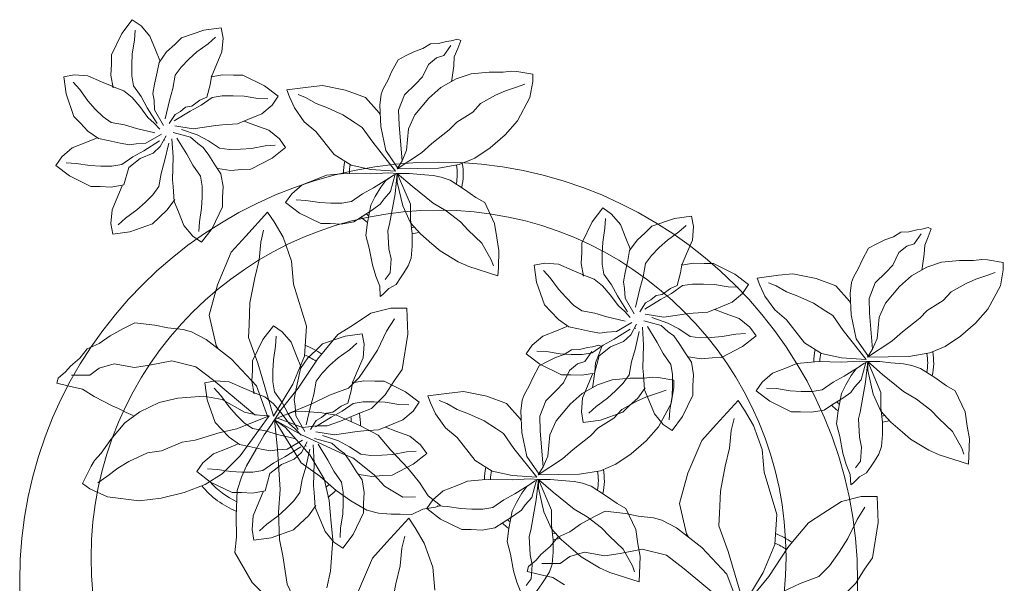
# Model space of a CAD drawing. Header units: millimetres. Extents: x 0 to 11.7, y 0 to 17.
# Drawn here: x 0.59 to 1.417, y 5.913 to 6.388 of the extents above; entities that cross this region are included whole.
import ezdxf

# ---------------------------------------------------------------- set-up
doc = ezdxf.new("R2010")
doc.units = ezdxf.units.MM
doc.layers.add('vegetacion', color=85, linetype='Continuous', lineweight=0)

msp = doc.modelspace()

# ---------------------------------------------------------------- linework, layer by layer
at = {"layer": 'vegetacion'}
for p, q in [((0.67587, 6.37597), (0.68467, 6.38754)), ((0.66707, 6.35796), (0.67587, 6.37597)), ((0.66796, 6.33145), (0.67756, 6.3277)), ((0.67756, 6.3277), (0.68455, 6.32222)), ((0.67806, 6.29908), (0.66699, 6.30103)), ((0.68821, 6.29613), (0.67806, 6.29908)), ((0.70354, 6.29254), (0.68821, 6.29613)), ((0.63417, 6.27981), (0.64575, 6.28444)), ((0.64575, 6.28444), (0.65454, 6.28809)), ((0.67446, 6.28369), (0.66433, 6.286)), ((0.68232, 6.28238), (0.67446, 6.28369)), ((0.68788, 6.28336), (0.68232, 6.28238)), ((0.70764, 6.28577), (0.69427, 6.27746)), ((0.71183, 6.2863), (0.71203, 6.28653)), ((0.62542, 6.27238), (0.63417, 6.27981)), ((0.69427, 6.27746), (0.68501, 6.27238)), ((0.62033, 6.26502), (0.62542, 6.27238)), ((0.63191, 6.25622), (0.62033, 6.26502)), ((0.63741, 6.26684), (0.62913, 6.2673)), ((0.64899, 6.26502), (0.63741, 6.26684)), ((0.6582, 6.26456), (0.64899, 6.26502)), ((0.67579, 6.26593), (0.66746, 6.26456)), ((0.68501, 6.27238), (0.67579, 6.26593)), ((0.68168, 6.26324), (0.69129, 6.27103)), ((0.66746, 6.26456), (0.6582, 6.26456)), ((0.67765, 6.24879), (0.68168, 6.26324)), ((0.90566, 6.25772), (0.90172, 6.24319)), ((0.90728, 6.25844), (0.90543, 6.2413)), ((0.90728, 6.25844), (0.91978, 6.24775)), ((0.90728, 6.25844), (0.91839, 6.2325)), ((0.64991, 6.24742), (0.63191, 6.25622)), ((0.67765, 6.24879), (0.667, 6.24696)), ((0.81857, 6.2413), (0.82732, 6.24873)), ((0.9008, 6.25469), (0.88742, 6.24638)), ((0.89343, 6.24684), (0.89755, 6.25238)), ((0.90728, 6.25101), (0.91191, 6.23113)), ((0.96366, 6.24501), (0.95163, 6.25283)), ((0.65774, 6.24742), (0.64991, 6.24742)), ((0.667, 6.24696), (0.65774, 6.24742)), ((0.67251, 6.23918), (0.67615, 6.24798)), ((0.70684, 6.24733), (0.70192, 6.24047)), ((0.71979, 6.23489), (0.71888, 6.24734)), ((0.74332, 6.24781), (0.74332, 6.23855)), ((0.76091, 6.24734), (0.76046, 6.23808)), ((0.90543, 6.2413), (0.9008, 6.21588)), ((0.91978, 6.24775), (0.93732, 6.23348)), ((0.6676, 6.22772), (0.67251, 6.23918)), ((0.76046, 6.23808), (0.76046, 6.23026)), ((0.91839, 6.2325), (0.91839, 6.21959)), ((0.66666, 6.21628), (0.6676, 6.22772)), ((0.68854, 6.22773), (0.67906, 6.22084)), ((0.76046, 6.23026), (0.75166, 6.21225)), ((0.79828, 6.22586), (0.77994, 6.20574)), ((0.80372, 6.21778), (0.79828, 6.22586)), ((0.91191, 6.23113), (0.91839, 6.21679)), ((0.66827, 6.20747), (0.66666, 6.21628)), ((0.67906, 6.22084), (0.67288, 6.2153)), ((0.70163, 6.21594), (0.68268, 6.20943)), ((0.74104, 6.21776), (0.74058, 6.20947)), ((0.81139, 6.20474), (0.80372, 6.21778)), ((0.88093, 6.20617), (0.88232, 6.21725)), ((0.9008, 6.21588), (0.89941, 6.21034)), ((0.91839, 6.21959), (0.91978, 6.20754)), ((0.91839, 6.21679), (0.92667, 6.20754)), ((0.96042, 6.2177), (0.96691, 6.2108)), ((0.99093, 6.20434), (0.98908, 6.21634)), ((1.06237, 6.19976), (1.07117, 6.21777)), ((1.08179, 6.21226), (1.08225, 6.22055)), ((1.09476, 6.2155), (1.09939, 6.20393)), ((0.68268, 6.20943), (0.66827, 6.20747)), ((0.7355, 6.20577), (0.72807, 6.21452)), ((0.79257, 6.20075), (0.79497, 6.21061)), ((1.11566, 6.20855), (1.12119, 6.21408)), ((1.14377, 6.20918), (1.14995, 6.21472)), ((1.15616, 6.21374), (1.15523, 6.2023)), ((0.77994, 6.20574), (0.76786, 6.19216)), ((0.79117, 6.18569), (0.79257, 6.20075)), ((0.81847, 6.18456), (0.81139, 6.20474)), ((1.09939, 6.20393), (1.10304, 6.19513)), ((1.30953, 6.19897), (1.31707, 6.20272)), ((0.76786, 6.19216), (0.75615, 6.16482)), ((1.10304, 6.19513), (1.1031, 6.19428)), ((0.78749, 6.17061), (0.79117, 6.18569)), ((0.82022, 6.16548), (0.81847, 6.18456)), ((1.09865, 6.17521), (1.10095, 6.18535)), ((1.36469, 6.18389), (1.37972, 6.18517)), ((1.30872, 6.16634), (1.31787, 6.17512)), ((0.78349, 6.14965), (0.78749, 6.17061)), ((1.37263, 6.15883), (1.38516, 6.16591)), ((0.75615, 6.16482), (0.74923, 6.1392)), ((0.83089, 6.13003), (0.82022, 6.16548)), ((0.78273, 6.13107), (0.78349, 6.14965)), ((1.10072, 6.14203), (1.09241, 6.15541)), ((1.1062, 6.14056), (1.09871, 6.15361)), ((1.31748, 6.14932), (1.31206, 6.13758)), ((0.88521, 6.14096), (0.86954, 6.13076)), ((0.90188, 6.14527), (0.88521, 6.14096)), ((0.91531, 6.14516), (0.90188, 6.14527)), ((0.91611, 6.12337), (0.91531, 6.14516)), ((1.0984, 6.14245), (1.10311, 6.13733)), ((0.68671, 6.13273), (0.67716, 6.12801)), ((0.70364, 6.13077), (0.68671, 6.13273)), ((0.74923, 6.1392), (0.75506, 6.11386)), ((0.89832, 6.12578), (0.90492, 6.13634)), ((1.10442, 6.13305), (1.09136, 6.12556)), ((0.67716, 6.12801), (0.66605, 6.122)), ((0.71446, 6.1286), (0.70364, 6.13077)), ((0.72726, 6.12724), (0.71446, 6.1286)), ((0.73434, 6.1253), (0.72726, 6.12724)), ((0.74671, 6.1189), (0.73434, 6.1253)), ((0.7822, 6.12066), (0.78273, 6.13107)), ((0.82929, 6.10483), (0.83089, 6.13003)), ((0.86954, 6.13076), (0.85747, 6.12312)), ((0.89057, 6.11001), (0.89832, 6.12578)), ((1.02947, 6.12161), (1.04104, 6.12624)), ((1.04104, 6.12624), (1.04984, 6.12989)), ((1.10294, 6.12757), (1.08956, 6.11926)), ((1.10347, 6.12287), (1.10828, 6.13168)), ((1.10712, 6.1281), (1.10733, 6.12833)), ((0.66605, 6.122), (0.65688, 6.11545)), ((0.76803, 6.10232), (0.74671, 6.1189)), ((0.79008, 6.09906), (0.7822, 6.12066)), ((0.85747, 6.12312), (0.8456, 6.10864)), ((0.91135, 6.09368), (0.91611, 6.12337)), ((1.02072, 6.11418), (1.02947, 6.12161)), ((1.08956, 6.11926), (1.0803, 6.11418)), ((1.09736, 6.11713), (1.10347, 6.12287)), ((1.30243, 6.10415), (1.3229, 6.11742)), ((1.36762, 6.11295), (1.38058, 6.12175)), ((0.64685, 6.11098), (0.64056, 6.10314)), ((0.65688, 6.11545), (0.64685, 6.11098)), ((0.75506, 6.11386), (0.75675, 6.11109)), ((0.8456, 6.10864), (0.84016, 6.10227)), ((0.88317, 6.09832), (0.89057, 6.11001)), ((1.01563, 6.10682), (1.02072, 6.11418)), ((1.03271, 6.10864), (1.02442, 6.1091)), ((1.04429, 6.10682), (1.03271, 6.10864)), ((1.07109, 6.10773), (1.06276, 6.10636)), ((1.0803, 6.11418), (1.07109, 6.10773)), ((0.64056, 6.10314), (0.6327, 6.0964)), ((0.71788, 6.10082), (0.69921, 6.09717)), ((0.73811, 6.0958), (0.71788, 6.10082)), ((0.78899, 6.0799), (0.76803, 6.10232)), ((0.81949, 6.08124), (0.82929, 6.10483)), ((0.84016, 6.10227), (0.82405, 6.07803)), ((1.0272, 6.09802), (1.01563, 6.10682)), ((1.0535, 6.10636), (1.04429, 6.10682)), ((1.06276, 6.10636), (1.0535, 6.10636)), ((1.30243, 6.10415), (1.33716, 6.10461)), ((1.30257, 6.10024), (1.31507, 6.08955)), ((1.32197, 6.09926), (1.31276, 6.10024)), ((0.62857, 6.09165), (0.62228, 6.08649)), ((0.6327, 6.0964), (0.62857, 6.09165)), ((0.65688, 6.09478), (0.64894, 6.08885)), ((0.66934, 6.09828), (0.65688, 6.09478)), ((0.6864, 6.0954), (0.66934, 6.09828)), ((0.69921, 6.09717), (0.6864, 6.0954)), ((0.75313, 6.08449), (0.73811, 6.0958)), ((0.80322, 6.05456), (0.79008, 6.09906)), ((0.87517, 6.08696), (0.88317, 6.09832)), ((0.90459, 6.08408), (0.91135, 6.09368)), ((1.04521, 6.08922), (1.0272, 6.09802)), ((0.62119, 6.08227), (0.62228, 6.08649)), ((0.64894, 6.08885), (0.63357, 6.08897)), ((0.78771, 6.05546), (0.75313, 6.08449)), ((0.8663, 6.07792), (0.87517, 6.08696)), ((0.89716, 6.07233), (0.90459, 6.08408)), ((1.05304, 6.08922), (1.04521, 6.08922)), ((1.06229, 6.08876), (1.05304, 6.08922)), ((1.07294, 6.09059), (1.06229, 6.08876)), ((1.08798, 6.08502), (1.10302, 6.08629)), ((1.10214, 6.08913), (1.09722, 6.08227)), ((1.31507, 6.08955), (1.33262, 6.07528)), ((0.63161, 6.07955), (0.62119, 6.08227)), ((0.64281, 6.07701), (0.63161, 6.07955)), ((0.65249, 6.07103), (0.64281, 6.07701)), ((0.79839, 6.05435), (0.78899, 6.0799)), ((0.80322, 6.05456), (0.81949, 6.08124)), ((0.82405, 6.07803), (0.8097, 6.06019)), ((0.85043, 6.0722), (0.8663, 6.07792)), ((1.37604, 6.07573), (1.36864, 6.0799)), ((0.66825, 6.06298), (0.65249, 6.07103)), ((0.70727, 6.06581), (0.72284, 6.06959)), ((0.72284, 6.06959), (0.74487, 6.07127)), ((0.74487, 6.07127), (0.76013, 6.06848)), ((0.76013, 6.06848), (0.77886, 6.05773)), ((0.8362, 6.06523), (0.85043, 6.0722)), ((0.88572, 6.06085), (0.89716, 6.07233)), ((1.09593, 6.05996), (1.10845, 6.06704)), ((1.19358, 6.06766), (1.17523, 6.04754)), ((1.19902, 6.05958), (1.19358, 6.06766)), ((0.66825, 6.06298), (0.67298, 6.06083)), ((0.67298, 6.06083), (0.67947, 6.05747)), ((0.69108, 6.05823), (0.67833, 6.04883)), ((0.70727, 6.06581), (0.69108, 6.05823)), ((0.8097, 6.06019), (0.80426, 6.05128)), ((0.81445, 6.056), (0.8362, 6.06523)), ((0.83044, 6.05824), (0.82009, 6.05797)), ((0.84403, 6.05717), (0.83044, 6.05824)), ((0.87409, 6.05639), (0.88572, 6.06085)), ((1.10246, 6.06328), (1.09693, 6.05775)), ((1.20669, 6.04654), (1.19902, 6.05958)), ((1.31368, 6.05859), (1.32197, 6.04934)), ((0.67947, 6.05747), (0.68552, 6.05496)), ((0.79959, 6.05483), (0.77242, 6.04391)), ((0.79959, 6.05483), (0.77515, 6.02108)), ((0.77886, 6.05773), (0.79009, 6.05533)), ((0.78771, 6.05546), (0.79959, 6.05483)), ((0.80106, 6.04674), (0.80426, 6.05128)), ((0.80882, 6.05402), (0.80426, 6.05128)), ((0.80426, 6.05128), (0.82688, 6.03875)), ((0.80426, 6.05128), (0.82648, 6.01525)), ((0.80426, 6.05128), (0.80658, 6.02672)), ((0.80426, 6.05128), (0.81337, 6.04487)), ((0.80654, 6.05265), (0.82776, 6.04493)), ((0.82009, 6.05797), (0.80882, 6.05402)), ((0.85634, 6.05529), (0.84403, 6.05717)), ((0.84843, 6.04643), (0.8597, 6.05038)), ((0.87633, 6.04632), (0.85634, 6.05529)), ((0.8597, 6.05038), (0.87409, 6.05639)), ((1.18786, 6.04255), (1.19026, 6.05241)), ((0.67833, 6.04883), (0.6667, 6.03496)), ((0.77242, 6.04391), (0.75856, 6.04076)), ((0.79547, 6.03879), (0.80106, 6.04674)), ((0.81337, 6.04487), (0.83376, 6.02202)), ((0.82776, 6.04493), (0.83996, 6.04645)), ((0.83996, 6.04645), (0.84843, 6.04643)), ((0.89112, 6.03845), (0.87633, 6.04632)), ((1.17523, 6.04754), (1.16316, 6.03396)), ((1.18646, 6.02749), (1.18786, 6.04255)), ((1.21376, 6.02636), (1.20669, 6.04654)), ((0.6667, 6.03496), (0.6586, 6.02347)), ((0.73738, 6.03427), (0.72651, 6.0327)), ((0.75856, 6.04076), (0.73738, 6.03427)), ((0.78871, 6.02665), (0.79547, 6.03879)), ((0.82688, 6.03875), (0.86206, 6.02248)), ((0.90175, 6.02587), (0.89112, 6.03845)), ((1.16316, 6.03396), (1.15144, 6.00662)), ((1.37373, 6.04152), (1.3816, 6.02763)), ((0.70907, 6.02535), (0.69743, 6.02373)), ((0.72651, 6.0327), (0.70907, 6.02535)), ((0.75276, 6.02274), (0.76434, 6.02736)), ((0.76434, 6.02736), (0.77313, 6.03101)), ((0.78063, 6.0128), (0.78871, 6.02665)), ((0.80658, 6.02672), (0.80893, 5.99288)), ((0.82623, 6.0287), (0.81285, 6.02039)), ((0.83042, 6.02923), (0.83062, 6.02946)), ((0.91638, 6.01048), (0.90175, 6.02587)), ((1.18278, 6.01241), (1.18646, 6.02749)), ((1.21552, 6.00728), (1.21376, 6.02636)), ((1.3816, 6.02763), (1.38345, 6.02255)), ((0.65287, 6.0171), (0.64999, 6.01231)), ((0.6586, 6.02347), (0.65287, 6.0171)), ((0.69743, 6.02373), (0.68184, 6.01633)), ((0.74401, 6.01531), (0.75276, 6.02274)), ((0.77515, 6.02108), (0.76015, 6.00589)), ((0.81285, 6.02039), (0.8036, 6.01531)), ((0.83376, 6.02202), (0.84575, 6.00169)), ((0.86206, 6.02248), (0.87005, 6.0194)), ((0.87005, 6.0194), (0.88796, 6.00509)), ((1.09091, 6.01407), (1.10387, 6.02287)), ((1.36267, 6.02209), (1.38716, 6.01421)), ((0.64283, 5.99779), (0.64999, 6.01231)), ((0.67239, 6.01073), (0.66312, 6.00376)), ((0.68184, 6.01633), (0.67239, 6.01073)), ((0.73892, 6.00794), (0.74401, 6.01531)), ((0.756, 6.00977), (0.74772, 6.01022)), ((0.76758, 6.00794), (0.756, 6.00977)), ((0.77632, 6.0031), (0.78063, 6.0128)), ((0.79438, 6.00885), (0.78605, 6.00749)), ((0.8036, 6.01531), (0.79438, 6.00885)), ((0.82648, 6.01525), (0.84231, 6.00411)), ((0.92589, 5.99869), (0.91638, 6.01048)), ((1.17878, 5.99145), (1.18278, 6.01241)), ((0.66312, 6.00376), (0.65579, 5.99851)), ((0.75049, 5.99914), (0.73892, 6.00794)), ((0.76015, 6.00589), (0.74592, 5.99695)), ((0.77679, 6.00749), (0.76758, 6.00794)), ((0.77284, 5.99205), (0.77632, 6.0031)), ((0.78605, 6.00749), (0.77679, 6.00749)), ((0.84231, 6.00411), (0.8559, 5.992)), ((0.84575, 6.00169), (0.84994, 5.98354)), ((0.88796, 6.00509), (0.89659, 5.99562)), ((1.02425, 6.00065), (1.02031, 5.98611)), ((1.02587, 6.00136), (1.03837, 5.99068)), ((1.02587, 6.00136), (1.03698, 5.97543)), ((1.15144, 6.00662), (1.14453, 5.981)), ((1.22619, 5.97183), (1.21552, 6.00728)), ((0.64897, 5.99346), (0.64283, 5.99779)), ((0.6638, 5.98669), (0.64897, 5.99346)), ((0.74592, 5.99695), (0.72833, 5.99031)), ((0.7685, 5.99034), (0.75049, 5.99914)), ((0.77204, 5.97053), (0.77284, 5.99205)), ((0.80893, 5.99288), (0.80737, 5.97368)), ((0.8559, 5.992), (0.86837, 5.98322)), ((0.89659, 5.99562), (0.9121, 5.9864)), ((0.93324, 5.98756), (0.92589, 5.99869)), ((1.02587, 5.99393), (1.0305, 5.97406)), ((0.69031, 5.98331), (0.6638, 5.98669)), ((0.70905, 5.98547), (0.69031, 5.98331)), ((0.72833, 5.99031), (0.70905, 5.98547)), ((0.77633, 5.99034), (0.7685, 5.99034)), ((0.78559, 5.98989), (0.77633, 5.99034)), ((0.79623, 5.99171), (0.78559, 5.98989)), ((0.7911, 5.9821), (0.79474, 5.9909)), ((0.83838, 5.97782), (0.83747, 5.99027)), ((0.86191, 5.99073), (0.86191, 5.98147)), ((0.8795, 5.99027), (0.87905, 5.98101)), ((0.9121, 5.9864), (0.92249, 5.98673)), ((0.93207, 5.97686), (0.93716, 5.98422)), ((0.94363, 5.9794), (0.93324, 5.98756)), ((0.99675, 5.98422), (0.98753, 5.97777)), ((1.00739, 5.98194), (1.01202, 5.98976)), ((1.02031, 5.98611), (1.0148, 5.98005)), ((1.02401, 5.98422), (1.01938, 5.95881)), ((1.03837, 5.99068), (1.05591, 5.9764)), ((1.09193, 5.98103), (1.08225, 5.98794)), ((1.17802, 5.97288), (1.17878, 5.99145)), ((1.29718, 5.98707), (1.28051, 5.98276)), ((1.31061, 5.98696), (1.29718, 5.98707)), ((1.31141, 5.96517), (1.31061, 5.98696)), ((0.82051, 5.9834), (0.81396, 5.97685)), ((0.84994, 5.98354), (0.8517, 5.96446)), ((0.86837, 5.98322), (0.88164, 5.97557)), ((0.88164, 5.97557), (0.89155, 5.97284)), ((0.91961, 5.97177), (0.9288, 5.97634)), ((0.9288, 5.97634), (0.9394, 5.97813)), ((0.9394, 5.97813), (0.94363, 5.9794)), ((1.09934, 5.97686), (1.09193, 5.98103)), ((1.10767, 5.95926), (1.09934, 5.97686)), ((1.14453, 5.981), (1.15036, 5.95566)), ((1.28051, 5.98276), (1.26484, 5.97256)), ((1.29362, 5.96758), (1.30022, 5.97814)), ((0.77215, 5.9527), (0.77204, 5.97053)), ((0.80737, 5.97368), (0.80833, 5.95092)), ((0.89155, 5.97284), (0.9021, 5.9722)), ((0.91687, 5.96878), (0.89852, 5.94866)), ((0.9021, 5.9722), (0.90962, 5.97201)), ((0.90962, 5.97201), (0.91961, 5.97177)), ((0.92231, 5.96071), (0.91687, 5.96878)), ((1.07246, 5.96981), (1.06134, 5.9638)), ((1.08201, 5.97453), (1.07246, 5.96981)), ((1.09894, 5.97257), (1.08201, 5.97453)), ((1.10975, 5.9704), (1.09894, 5.97257)), ((1.12256, 5.96904), (1.10975, 5.9704)), ((1.12964, 5.9671), (1.12256, 5.96904)), ((1.1775, 5.96246), (1.17802, 5.97288)), ((1.22459, 5.94663), (1.22619, 5.97183)), ((1.26484, 5.97256), (1.25277, 5.96492)), ((1.28586, 5.95181), (1.29362, 5.96758)), ((0.8517, 5.96446), (0.85306, 5.95077)), ((0.92998, 5.94766), (0.92231, 5.96071)), ((1.06134, 5.9638), (1.05218, 5.95725)), ((1.14201, 5.9607), (1.12964, 5.9671)), ((1.16332, 5.94412), (1.14201, 5.9607)), ((1.18537, 5.94086), (1.1775, 5.96246)), ((1.25277, 5.96492), (1.2409, 5.95044)), ((1.30665, 5.93548), (1.31141, 5.96517)), ((0.77087, 5.94001), (0.77215, 5.9527)), ((0.80833, 5.95092), (0.8112, 5.93701)), ((0.85306, 5.95077), (0.85125, 5.9241)), ((0.91116, 5.94368), (0.91355, 5.95354)), ((1.04215, 5.95278), (1.03586, 5.94494)), ((1.05218, 5.95725), (1.04215, 5.95278)), ((1.15036, 5.95566), (1.15205, 5.95289)), ((1.27847, 5.94012), (1.28586, 5.95181)), ((0.89852, 5.94866), (0.88645, 5.93508)), ((0.90975, 5.92861), (0.91116, 5.94368)), ((0.93705, 5.92748), (0.92998, 5.94766)), ((1.03586, 5.94494), (1.028, 5.93821)), ((1.11318, 5.94262), (1.09451, 5.93898)), ((1.09702, 5.94264), (1.10489, 5.92876)), ((1.13341, 5.9376), (1.11318, 5.94262)), ((1.18429, 5.9217), (1.16332, 5.94412)), ((1.21479, 5.92304), (1.22459, 5.94663)), ((1.23546, 5.94407), (1.21935, 5.91983)), ((1.2409, 5.95044), (1.23546, 5.94407)), ((0.78526, 5.91459), (0.77087, 5.94001)), ((0.8112, 5.93701), (0.81484, 5.9133)), ((0.88645, 5.93508), (0.87474, 5.90775)), ((1.00508, 5.92459), (1.0023, 5.93847)), ((1.028, 5.93821), (1.02387, 5.93345)), ((1.05218, 5.93658), (1.04423, 5.93065)), ((1.06464, 5.94008), (1.05218, 5.93658)), ((1.0817, 5.9372), (1.06464, 5.94008)), ((1.09451, 5.93898), (1.0817, 5.9372)), ((1.11086, 5.92231), (1.11133, 5.93665)), ((1.14843, 5.92629), (1.13341, 5.9376)), ((1.19852, 5.89636), (1.18537, 5.94086)), ((1.27047, 5.92876), (1.27847, 5.94012)), ((1.29989, 5.92589), (1.30665, 5.93548)), ((0.90608, 5.91354), (0.90975, 5.92861)), ((0.93881, 5.90841), (0.93705, 5.92748)), ((1.01649, 5.92408), (1.01758, 5.92829)), ((1.02387, 5.93345), (1.01758, 5.92829)), ((1.02077, 5.92967), (1.01985, 5.91768)), ((1.04423, 5.93065), (1.02886, 5.93077)), ((1.03744, 5.93013), (1.03513, 5.92368)), ((1.07716, 5.92694), (1.08596, 5.92322)), ((1.10489, 5.92876), (1.10674, 5.92368)), ((1.18301, 5.89726), (1.14843, 5.92629)), ((1.2616, 5.91972), (1.27047, 5.92876)), ((1.29245, 5.91414), (1.29989, 5.92589)), ((0.85125, 5.9241), (0.84822, 5.9101)), ((1.01985, 5.91768), (1.01568, 5.91214)), ((1.02691, 5.92135), (1.01649, 5.92408)), ((1.03811, 5.91882), (1.02691, 5.92135)), ((1.04779, 5.91283), (1.03811, 5.91882)), ((1.08596, 5.92322), (1.11045, 5.91533)), ((1.11045, 5.91533), (1.11086, 5.92231)), ((1.19369, 5.89615), (1.18429, 5.9217)), ((1.19852, 5.89636), (1.21479, 5.92304)), ((1.21935, 5.91983), (1.205, 5.90199)), ((1.24573, 5.914), (1.2616, 5.91972)), ((0.79837, 5.90196), (0.78526, 5.91459)), ((0.81484, 5.9133), (0.82507, 5.89166)), ((0.90208, 5.89257), (0.90608, 5.91354)), ((1.2315, 5.90703), (1.24573, 5.914)), ((1.28102, 5.90265), (1.29245, 5.91414))]:
    msp.add_line(p, q, dxfattribs=at)
for points in [[(0.68467, 6.38754), (0.69203, 6.38245), (0.69946, 6.3737), (0.70409, 6.36213), (0.70774, 6.35333), (0.7078, 6.35247)], [(0.7109, 6.29875), (0.70341, 6.31181), (0.70302, 6.32), (0.70204, 6.32556), (0.70335, 6.33341), (0.70565, 6.34355), (0.70726, 6.3517), (0.7135, 6.36052), (0.72037, 6.36674), (0.7259, 6.37228), (0.74485, 6.37879), (0.75926, 6.38075), (0.76087, 6.37194), (0.75993, 6.3605), (0.75502, 6.34905), (0.75138, 6.34025), (0.75082, 6.3396)], [(0.70543, 6.30023), (0.69712, 6.31361), (0.69203, 6.32287), (0.68558, 6.33208), (0.68421, 6.34042), (0.68421, 6.34967), (0.68467, 6.35889), (0.68649, 6.37046), (0.68695, 6.37875)], [(0.7122, 6.30433), (0.71578, 6.31967), (0.71873, 6.32981), (0.72069, 6.34089), (0.72561, 6.34775), (0.73216, 6.3543), (0.739, 6.36049), (0.74847, 6.36738), (0.75465, 6.37292)], [(0.90786, 6.26281), (0.89754, 6.27774), (0.89336, 6.29778), (0.89251, 6.31576), (0.89376, 6.32496), (0.89542, 6.32956), (0.8996, 6.33707), (0.90256, 6.34379), (0.90799, 6.35377), (0.91423, 6.35717), (0.92177, 6.36092), (0.92886, 6.3634), (0.93515, 6.36715), (0.94184, 6.36758), (0.94852, 6.36928), (0.9527, 6.3697), (0.95793, 6.37115)], [(0.91135, 6.26906), (0.9088, 6.29905), (0.9084, 6.31158), (0.91343, 6.32454), (0.92258, 6.33331), (0.92846, 6.33962), (0.93344, 6.35002), (0.94013, 6.35547), (0.94641, 6.35753), (0.95225, 6.36595)], [(0.95275, 6.33556), (0.9531, 6.33707), (0.95476, 6.34875), (0.95521, 6.35632), (0.95813, 6.3634), (0.96064, 6.37013), (0.95793, 6.37115)], [(0.66844, 6.33023), (0.66662, 6.34088), (0.66707, 6.35014), (0.66707, 6.35796)], [(0.66433, 6.286), (0.65618, 6.2876), (0.64736, 6.29384), (0.64113, 6.30071), (0.6356, 6.30624), (0.62909, 6.3252), (0.62712, 6.3396), (0.63593, 6.34121), (0.64737, 6.34028), (0.65883, 6.33537), (0.66763, 6.33173), (0.66828, 6.33117)], [(0.7511, 6.33992), (0.74996, 6.33293), (0.7472, 6.32247), (0.74152, 6.32001), (0.73468, 6.31489), (0.72944, 6.31407), (0.72507, 6.31038), (0.72055, 6.30792), (0.71575, 6.30034)], [(0.75105, 6.33964), (0.76053, 6.34126), (0.76979, 6.3408), (0.77762, 6.3408), (0.79562, 6.33201), (0.8072, 6.32321), (0.80211, 6.31584), (0.79336, 6.30841), (0.78178, 6.30378), (0.77299, 6.30014), (0.76053, 6.29922), (0.75498, 6.2987), (0.73587, 6.29594), (0.72035, 6.29825)], [(0.90714, 6.26235), (0.94186, 6.2628), (0.95941, 6.26574), (0.97232, 6.27115), (0.98528, 6.27995), (0.99783, 6.29076), (1.00829, 6.3025), (1.01871, 6.32218), (1.02121, 6.33554), (1.02121, 6.3418), (1.00788, 6.34388)], [(0.94394, 6.33052), (0.95687, 6.33792), (0.96939, 6.34209), (0.98443, 6.34337), (0.99614, 6.34337), (1.00323, 6.34422), (1.00788, 6.34388)], [(0.66699, 6.30103), (0.66013, 6.30596), (0.65358, 6.3125), (0.64739, 6.31934), (0.64049, 6.32882), (0.63496, 6.335)], [(0.90589, 6.26026), (0.8851, 6.26163), (0.86848, 6.26535), (0.85413, 6.27415), (0.8389, 6.29357), (0.82918, 6.30184), (0.82089, 6.31345), (0.81672, 6.32263), (0.81441, 6.3287), (0.83242, 6.33098), (0.84445, 6.33235), (0.86385, 6.32824), (0.88047, 6.32218), (0.89205, 6.30927), (0.89291, 6.30729)], [(0.90714, 6.26235), (0.92761, 6.27562), (0.93641, 6.28355), (0.95099, 6.29488), (0.95727, 6.30153), (0.97065, 6.30988), (0.97734, 6.31703), (0.98986, 6.32411), (0.99821, 6.32786), (1.00741, 6.33084), (1.0145, 6.33331)], [(0.71989, 6.30245), (0.73326, 6.31076), (0.74252, 6.31584), (0.75174, 6.32229), (0.76007, 6.32366), (0.76933, 6.32366), (0.77854, 6.32321), (0.79012, 6.32138), (0.7984, 6.32093)], [(0.90589, 6.26026), (0.88668, 6.28451), (0.87793, 6.29709), (0.87205, 6.3008), (0.86163, 6.30751), (0.84867, 6.31338), (0.83904, 6.31716), (0.83029, 6.32218), (0.82399, 6.32466)], [(0.94394, 6.33052), (0.9339, 6.32172), (0.92218, 6.30751), (0.91677, 6.29578), (0.9151, 6.27786), (0.91135, 6.26906), (0.90714, 6.26235)], [(0.68455, 6.32222), (0.69099, 6.31466), (0.6978, 6.30536), (0.7031, 6.30065), (0.70782, 6.29553)], [(0.75662, 6.2625), (0.76731, 6.26094), (0.77655, 6.26164), (0.78437, 6.26184), (0.80215, 6.27109), (0.8135, 6.28018), (0.80822, 6.28742), (0.79928, 6.29462), (0.78759, 6.29895), (0.77871, 6.30237)], [(0.70912, 6.29125), (0.69606, 6.28375), (0.68788, 6.28336)], [(0.69129, 6.27103), (0.70206, 6.27533), (0.70818, 6.28107), (0.71298, 6.28988)], [(0.71907, 6.29285), (0.73361, 6.28892), (0.73967, 6.28341), (0.74429, 6.28017), (0.74892, 6.27369), (0.75446, 6.26489), (0.75909, 6.25799), (0.76091, 6.24734)], [(0.72597, 6.29542), (0.73927, 6.29074), (0.74866, 6.28589), (0.75803, 6.27968), (0.7664, 6.27852), (0.77565, 6.27876), (0.78485, 6.27945), (0.79637, 6.28157), (0.80465, 6.28224)], [(0.71533, 6.28389), (0.71175, 6.26855), (0.7088, 6.25841), (0.70684, 6.24733)], [(0.71888, 6.24734), (0.71836, 6.2529), (0.71888, 6.2723), (0.7179, 6.28753)], [(0.7221, 6.28799), (0.73041, 6.27461), (0.7355, 6.26535), (0.74195, 6.25614), (0.74332, 6.24781)], [(0.82732, 6.24873), (0.8389, 6.25335), (0.84769, 6.257), (0.86015, 6.25792), (0.8657, 6.25844), (0.8851, 6.25792), (0.90033, 6.25889), (0.90728, 6.25844)], [(0.89755, 6.25238), (0.90404, 6.257), (0.90728, 6.25844)], [(0.95163, 6.25283), (0.94427, 6.25518), (0.93732, 6.25655), (0.92667, 6.25746), (0.91746, 6.25844), (0.91098, 6.25844), (0.90728, 6.25844), (0.90728, 6.25101)], [(0.70192, 6.24047), (0.69537, 6.23392), (0.68854, 6.22773)], [(0.90172, 6.24319), (0.89621, 6.23713), (0.89297, 6.2325), (0.88649, 6.22787), (0.87769, 6.22233), (0.8708, 6.2177), (0.86015, 6.21588), (0.85089, 6.21634), (0.84307, 6.21634), (0.82506, 6.22513), (0.81348, 6.23393), (0.81857, 6.2413)], [(0.88742, 6.24638), (0.87816, 6.2413), (0.86894, 6.23484), (0.86061, 6.23348), (0.85135, 6.23348), (0.84214, 6.23393), (0.83057, 6.23576), (0.82228, 6.23621)], [(0.88232, 6.21725), (0.8851, 6.23159), (0.88881, 6.23902), (0.89343, 6.24684)], [(0.98908, 6.21634), (0.98075, 6.23393), (0.97334, 6.2381), (0.96366, 6.24501)], [(0.72027, 6.23652), (0.71403, 6.2277), (0.70717, 6.22148), (0.70163, 6.21594)], [(0.72807, 6.21452), (0.72344, 6.22609), (0.71979, 6.23489)], [(0.74332, 6.23855), (0.74286, 6.22933), (0.74104, 6.21776)], [(0.93732, 6.23348), (0.94839, 6.22696), (0.96042, 6.2177)], [(1.07117, 6.21777), (1.07997, 6.22935), (1.08733, 6.22425), (1.09476, 6.2155)], [(1.12119, 6.21408), (1.14015, 6.22059), (1.15456, 6.22255), (1.15616, 6.21374)], [(0.75166, 6.21225), (0.74286, 6.20068), (0.7355, 6.20577)], [(0.91978, 6.20754), (0.91978, 6.19737), (0.91885, 6.1872), (0.91654, 6.18075), (0.91283, 6.17475), (0.91005, 6.17058), (0.90635, 6.16504), (0.90033, 6.16178), (0.89529, 6.1567), (0.89297, 6.15488), (0.89251, 6.16367), (0.88927, 6.17195), (0.88649, 6.18166), (0.88371, 6.19554), (0.88093, 6.20617)], [(0.89941, 6.21034), (0.90033, 6.19509), (0.90218, 6.18675), (0.90126, 6.17475), (0.89709, 6.16921)], [(0.92667, 6.20754), (0.9364, 6.19926), (0.94334, 6.19326), (0.95857, 6.18401), (0.96737, 6.18029), (0.99186, 6.17241), (0.99228, 6.17938), (0.99274, 6.19372), (0.99093, 6.20434)], [(0.96691, 6.2108), (0.97843, 6.19972), (0.9863, 6.18583), (0.98816, 6.18075)], [(1.09241, 6.15541), (1.08733, 6.16467), (1.08088, 6.17388), (1.07951, 6.18222), (1.07951, 6.19148), (1.07997, 6.20069), (1.08179, 6.21226)], [(1.10095, 6.18535), (1.10255, 6.1935), (1.10879, 6.20232), (1.11566, 6.20855)], [(1.10749, 6.14614), (1.11108, 6.16147), (1.11403, 6.17161), (1.11598, 6.18269), (1.12091, 6.18955), (1.12746, 6.1961), (1.13429, 6.20229), (1.14377, 6.20918)], [(1.31707, 6.20272), (1.32416, 6.2052), (1.33045, 6.20895), (1.33713, 6.20938), (1.34382, 6.21108), (1.34799, 6.2115), (1.35322, 6.21295)], [(1.31787, 6.17512), (1.32376, 6.18142), (1.32874, 6.19182), (1.33542, 6.19727), (1.34171, 6.19933), (1.34754, 6.20775)], [(1.34805, 6.17736), (1.3484, 6.17887), (1.35006, 6.19055), (1.35051, 6.19812), (1.35343, 6.2052), (1.35594, 6.21193), (1.35322, 6.21295)], [(1.06374, 6.17203), (1.06191, 6.18268), (1.06237, 6.19194), (1.06237, 6.19976)], [(1.15523, 6.2023), (1.15032, 6.19085), (1.14668, 6.18205), (1.14612, 6.1814)], [(1.30315, 6.10462), (1.29283, 6.11954), (1.28866, 6.13958), (1.2878, 6.15756), (1.28906, 6.16676), (1.29072, 6.17136), (1.29489, 6.17887), (1.29786, 6.18559), (1.30329, 6.19557), (1.30953, 6.19897)], [(1.09136, 6.12556), (1.08318, 6.12516), (1.07761, 6.12418), (1.06976, 6.1255), (1.05962, 6.1278), (1.05147, 6.1294), (1.04265, 6.13564), (1.03643, 6.14251), (1.0309, 6.14804), (1.02438, 6.167), (1.02242, 6.18141), (1.03123, 6.18301), (1.04267, 6.18208), (1.05413, 6.17717), (1.06293, 6.17353), (1.06358, 6.17297)], [(1.14635, 6.18144), (1.15583, 6.18306), (1.16509, 6.1826), (1.17291, 6.1826), (1.19092, 6.17381), (1.2025, 6.16501), (1.1974, 6.15764), (1.18865, 6.15021), (1.17708, 6.14559), (1.16828, 6.14194), (1.15583, 6.14102), (1.15027, 6.1405), (1.13117, 6.13774), (1.11565, 6.14005)], [(1.33924, 6.17232), (1.35217, 6.17972), (1.36469, 6.18389)], [(1.37972, 6.18517), (1.39144, 6.18517), (1.39853, 6.18602), (1.40317, 6.18568)], [(1.38058, 6.12175), (1.39313, 6.13257), (1.40359, 6.1443), (1.41401, 6.16398), (1.41651, 6.17734), (1.41651, 6.1836), (1.40317, 6.18568)], [(1.09884, 6.13434), (1.0835, 6.13793), (1.07336, 6.14088), (1.06228, 6.14283), (1.05542, 6.14776), (1.04888, 6.15431), (1.04268, 6.16114), (1.03579, 6.17062), (1.03025, 6.1768)], [(1.09871, 6.15361), (1.09831, 6.1618), (1.09733, 6.16736), (1.09865, 6.17521)], [(1.1464, 6.18172), (1.14526, 6.17473), (1.1425, 6.16428), (1.13682, 6.16182), (1.12997, 6.15669), (1.12473, 6.15587), (1.12036, 6.15218), (1.11585, 6.14972), (1.11105, 6.14214)], [(1.30118, 6.10206), (1.2804, 6.10343), (1.26378, 6.10715), (1.24943, 6.11595), (1.2342, 6.13537), (1.22447, 6.14365), (1.21619, 6.15525), (1.21202, 6.16444), (1.20971, 6.1705), (1.22771, 6.17278), (1.23975, 6.17415), (1.25915, 6.17004), (1.27577, 6.16398), (1.28734, 6.15108), (1.28821, 6.14909)], [(1.38516, 6.16591), (1.3935, 6.16966), (1.4027, 6.17264), (1.40979, 6.17512)], [(1.06325, 6.17325), (1.07286, 6.1695), (1.07985, 6.16402), (1.08629, 6.15646), (1.0931, 6.14717), (1.0984, 6.14245)], [(1.30118, 6.10206), (1.28197, 6.12631), (1.27322, 6.13889), (1.26734, 6.1426), (1.25693, 6.14932), (1.24396, 6.15518), (1.23433, 6.15896), (1.22558, 6.16398), (1.21929, 6.16646)], [(1.30665, 6.11086), (1.3041, 6.14085), (1.30369, 6.15338), (1.30872, 6.16634)], [(1.33924, 6.17232), (1.32919, 6.16352), (1.31748, 6.14932)], [(1.11518, 6.14425), (1.12856, 6.15256), (1.13782, 6.15764), (1.14703, 6.1641), (1.15537, 6.16546), (1.16463, 6.16546), (1.17384, 6.16501), (1.18541, 6.16318), (1.1937, 6.16273)], [(1.3229, 6.11742), (1.3317, 6.12535), (1.34628, 6.13668), (1.35257, 6.14333), (1.36595, 6.15168), (1.37263, 6.15883)], [(1.15191, 6.1043), (1.1626, 6.10274), (1.17185, 6.10344), (1.17967, 6.10364), (1.19745, 6.11289), (1.20879, 6.12198), (1.20351, 6.12922), (1.19458, 6.13642), (1.18289, 6.14075), (1.174, 6.14417)], [(1.11437, 6.13465), (1.1289, 6.13072), (1.13496, 6.12521), (1.13959, 6.12197), (1.14422, 6.11549), (1.14976, 6.10669), (1.15439, 6.09979), (1.15621, 6.08914), (1.15576, 6.07989), (1.15576, 6.07206), (1.14696, 6.05405), (1.13816, 6.04248), (1.13079, 6.04757), (1.12336, 6.05632), (1.11874, 6.06789), (1.11509, 6.07669), (1.11417, 6.08914), (1.11365, 6.0947), (1.11417, 6.1141), (1.1132, 6.12933)], [(1.12127, 6.13723), (1.13457, 6.13254), (1.14395, 6.12769), (1.15333, 6.12148), (1.16169, 6.12032), (1.17095, 6.12056), (1.18015, 6.12125), (1.19167, 6.12337), (1.19994, 6.12404)], [(1.31206, 6.13758), (1.3104, 6.11966), (1.30665, 6.11086), (1.30243, 6.10415)], [(0.78703, 6.07316), (0.78521, 6.08381), (0.78566, 6.09306), (0.78566, 6.10089), (0.79446, 6.1189), (0.80326, 6.13047), (0.81062, 6.12538), (0.81805, 6.11663), (0.82268, 6.10505), (0.82633, 6.09626), (0.82639, 6.0954)], [(1.11063, 6.12569), (1.10705, 6.11035), (1.10409, 6.10021), (1.10214, 6.08913)], [(1.1174, 6.12979), (1.12571, 6.11641), (1.13079, 6.10715), (1.13725, 6.09794), (1.13861, 6.08961), (1.13861, 6.08035), (1.13816, 6.07114), (1.13633, 6.05956), (1.13588, 6.05127)], [(0.82402, 6.04316), (0.81571, 6.05654), (0.81062, 6.0658), (0.80417, 6.07501), (0.8028, 6.08334), (0.8028, 6.0926), (0.80326, 6.10181), (0.80508, 6.11339), (0.80554, 6.12167)], [(0.82949, 6.04168), (0.822, 6.05474), (0.82161, 6.06292), (0.82063, 6.06849), (0.82194, 6.07634), (0.82424, 6.08648), (0.82585, 6.09463), (0.83208, 6.10345), (0.83895, 6.10967), (0.84449, 6.1152), (0.86344, 6.12172), (0.87785, 6.12368), (0.87945, 6.11487), (0.87852, 6.10343), (0.87361, 6.09197), (0.86997, 6.08317), (0.86941, 6.08252)], [(1.07294, 6.09059), (1.07698, 6.10504), (1.08658, 6.11283), (1.09736, 6.11713)], [(0.83079, 6.04726), (0.83437, 6.0626), (0.83732, 6.07274), (0.83928, 6.08382), (0.8442, 6.09068), (0.85075, 6.09722), (0.85758, 6.10342), (0.86706, 6.11031), (0.87324, 6.11585)], [(1.02645, 6.00574), (1.01612, 6.02067), (1.01195, 6.0407), (1.0111, 6.05869), (1.01235, 6.06789), (1.01401, 6.07249), (1.01819, 6.07999), (1.02115, 6.08672), (1.02658, 6.0967), (1.03282, 6.1001), (1.04036, 6.10385), (1.04745, 6.10633), (1.05374, 6.11008), (1.06043, 6.1105), (1.06711, 6.1122), (1.07129, 6.11263), (1.07652, 6.11408)], [(1.02994, 6.01199), (1.02739, 6.04198), (1.02699, 6.05451), (1.03201, 6.06746), (1.04117, 6.07624), (1.04705, 6.08254), (1.05203, 6.09295), (1.05872, 6.0984), (1.065, 6.10045), (1.07083, 6.10888)], [(1.07134, 6.07849), (1.07169, 6.07999), (1.07335, 6.09167), (1.0738, 6.09925), (1.07672, 6.10633), (1.07923, 6.11305), (1.07652, 6.11408)], [(1.33716, 6.10461), (1.3547, 6.10754), (1.36762, 6.11295)], [(1.30095, 6.09952), (1.29702, 6.08499), (1.29151, 6.07893), (1.28827, 6.0743), (1.28179, 6.06967), (1.27299, 6.06413), (1.26609, 6.0595), (1.25544, 6.05768), (1.24619, 6.05814), (1.23836, 6.05814), (1.22035, 6.06693), (1.20878, 6.07573), (1.21387, 6.0831), (1.22262, 6.09053), (1.2342, 6.09516), (1.24299, 6.09881), (1.25544, 6.09972), (1.261, 6.10024), (1.2804, 6.09972), (1.29563, 6.1007), (1.30257, 6.10024), (1.30072, 6.0831), (1.29609, 6.05768), (1.2947, 6.05214), (1.29563, 6.03689), (1.29748, 6.02855), (1.29656, 6.01655), (1.29239, 6.01101)], [(1.31276, 6.10024), (1.30628, 6.10024), (1.30257, 6.10024), (1.30257, 6.09281)], [(1.29609, 6.09649), (1.28271, 6.08818), (1.27345, 6.0831), (1.26424, 6.07665), (1.25591, 6.07528), (1.24665, 6.07528), (1.23744, 6.07573), (1.22586, 6.07756), (1.21758, 6.07801)], [(1.30257, 6.09281), (1.3072, 6.07293), (1.31368, 6.05859)], [(1.36864, 6.0799), (1.35896, 6.08681), (1.34692, 6.09463), (1.33956, 6.09698), (1.33262, 6.09835), (1.32197, 6.09926)], [(0.82771, 6.03418), (0.81465, 6.02668), (0.80647, 6.02629), (0.80091, 6.02531), (0.79305, 6.02662), (0.78291, 6.02892), (0.77476, 6.03053), (0.76594, 6.03677), (0.75972, 6.04364), (0.75419, 6.04917), (0.74768, 6.06813), (0.74571, 6.08253), (0.75452, 6.08414), (0.76596, 6.0832), (0.77742, 6.07829), (0.78622, 6.07465), (0.78687, 6.07409)], [(0.86964, 6.08256), (0.87912, 6.08419), (0.88838, 6.08373), (0.89621, 6.08373), (0.91421, 6.07493), (0.92579, 6.06613), (0.9207, 6.05877), (0.91195, 6.05134), (0.90037, 6.04671), (0.89158, 6.04306), (0.87912, 6.04215), (0.87357, 6.04163), (0.85446, 6.03887), (0.83894, 6.04117)], [(1.09693, 6.05775), (1.07797, 6.05123), (1.06357, 6.04927), (1.06196, 6.05808), (1.0629, 6.06952), (1.06781, 6.08098), (1.07145, 6.08978)], [(1.06253, 6.07345), (1.07546, 6.08084), (1.08798, 6.08502)], [(1.10302, 6.08629), (1.11473, 6.08629), (1.12182, 6.08714), (1.12647, 6.08681)], [(1.10387, 6.02287), (1.11642, 6.03369), (1.12688, 6.04542), (1.1373, 6.06511), (1.1398, 6.07847), (1.1398, 6.08472), (1.12647, 6.08681)], [(0.82213, 6.03547), (0.80679, 6.03905), (0.79665, 6.04201), (0.78558, 6.04396), (0.77872, 6.04888), (0.77217, 6.05543), (0.76598, 6.06227), (0.75908, 6.07174), (0.75355, 6.07792)], [(0.86969, 6.08285), (0.86855, 6.07585), (0.86579, 6.0654), (0.86011, 6.06294), (0.85327, 6.05782), (0.84802, 6.057), (0.84366, 6.05331), (0.83914, 6.05085), (0.83434, 6.04326)], [(1.02448, 6.00319), (1.00369, 6.00456), (0.98707, 6.00827), (0.97272, 6.01707), (0.95749, 6.03649), (0.94777, 6.04477), (0.93948, 6.05637), (0.93531, 6.06556), (0.933, 6.07162), (0.95101, 6.0739), (0.96304, 6.07527), (0.98244, 6.07117), (0.99906, 6.06511), (1.01063, 6.0522), (1.0115, 6.05022)], [(1.09722, 6.08227), (1.09067, 6.07573), (1.08383, 6.06953), (1.07436, 6.06264), (1.06818, 6.0571)], [(1.11557, 6.07832), (1.10933, 6.0695), (1.10246, 6.06328)], [(1.10845, 6.06704), (1.11679, 6.07079), (1.126, 6.07376), (1.13309, 6.07624)], [(1.33262, 6.07528), (1.34368, 6.06876), (1.35572, 6.0595), (1.3622, 6.0526), (1.37373, 6.04152)], [(1.38716, 6.01421), (1.38757, 6.02118), (1.38804, 6.03552), (1.38623, 6.04614), (1.38438, 6.05814), (1.37604, 6.07573)], [(0.78654, 6.07437), (0.79615, 6.07063), (0.80314, 6.06515), (0.80958, 6.05759), (0.81639, 6.04829), (0.82169, 6.04358), (0.82641, 6.03845)], [(0.83847, 6.04538), (0.85185, 6.05369), (0.86111, 6.05877), (0.87033, 6.06522), (0.87866, 6.06659), (0.88792, 6.06659), (0.89713, 6.06613), (0.9087, 6.06431), (0.91699, 6.06385)], [(1.02448, 6.00319), (1.00526, 6.02743), (0.99651, 6.04001), (0.99064, 6.04373), (0.98022, 6.05044), (0.96726, 6.05631), (0.95763, 6.06009), (0.94888, 6.06511), (0.94258, 6.06758)], [(1.06253, 6.07345), (1.05249, 6.06465), (1.04077, 6.05044), (1.03536, 6.03871), (1.03369, 6.02079), (1.02994, 6.01199), (1.02573, 6.00527)], [(1.02573, 6.00527), (1.04619, 6.01855), (1.05499, 6.02648), (1.06958, 6.0378), (1.07586, 6.04446), (1.08924, 6.05281), (1.09593, 6.05996)], [(0.87521, 6.00542), (0.8859, 6.00387), (0.89514, 6.00456), (0.90296, 6.00476), (0.92074, 6.01402), (0.93209, 6.02311), (0.92681, 6.03034), (0.91787, 6.03755), (0.90618, 6.04188), (0.8973, 6.0453)], [(1.32197, 6.04934), (1.33169, 6.04106), (1.33864, 6.03506), (1.35387, 6.02581), (1.36267, 6.02209)], [(0.83766, 6.03578), (0.8522, 6.03184), (0.85826, 6.02633), (0.86288, 6.02309), (0.86751, 6.01661), (0.87305, 6.00782), (0.87768, 6.00092), (0.8795, 5.99027)], [(0.84456, 6.03835), (0.85786, 6.03367), (0.86724, 6.02882), (0.87662, 6.02261), (0.88498, 6.02145), (0.89424, 6.02169), (0.90344, 6.02238), (0.91496, 6.0245), (0.92323, 6.02517)], [(0.79623, 5.99171), (0.80027, 6.00616), (0.80988, 6.01395), (0.82065, 6.01826), (0.82677, 6.024), (0.83157, 6.03281)], [(0.83392, 6.02681), (0.83034, 6.01148), (0.82738, 6.00134), (0.82543, 5.99026), (0.82051, 5.9834)], [(0.83747, 5.99027), (0.83694, 5.99583), (0.83747, 6.01522), (0.83649, 6.03045)], [(0.84069, 6.03092), (0.849, 6.01754), (0.85409, 6.00828), (0.86054, 5.99907), (0.86191, 5.99073)], [(1.02573, 6.00527), (1.06045, 6.00573), (1.07799, 6.00866), (1.09091, 6.01407)], [(0.93716, 5.98422), (0.94591, 5.99165), (0.95749, 5.99628), (0.96628, 5.99993), (0.97874, 6.00084), (0.98429, 6.00136), (1.00369, 6.00084), (1.01892, 6.00182), (1.02587, 6.00136), (1.02401, 5.98422)], [(1.01202, 5.98976), (1.01614, 5.9953), (1.02263, 5.99993), (1.02587, 6.00136)], [(1.08225, 5.98794), (1.07022, 5.99576), (1.06286, 5.99811), (1.05591, 5.99947), (1.04526, 6.00039), (1.03605, 6.00136), (1.02957, 6.00136), (1.02587, 6.00136), (1.02587, 5.99393)], [(1.01938, 5.99762), (1.00601, 5.98931), (0.99675, 5.98422)], [(0.83886, 5.97945), (0.83262, 5.97063), (0.82575, 5.9644), (0.82022, 5.95887), (0.80127, 5.95236), (0.78686, 5.9504), (0.78525, 5.9592), (0.78619, 5.97065), (0.7911, 5.9821)], [(0.81396, 5.97685), (0.80712, 5.97066), (0.79765, 5.96377), (0.79147, 5.95823)], [(0.87905, 5.98101), (0.87905, 5.97319), (0.87025, 5.95518), (0.86145, 5.9436), (0.85409, 5.9487), (0.84666, 5.95745), (0.84203, 5.96902), (0.83838, 5.97782)], [(0.86191, 5.98147), (0.86145, 5.97226), (0.85963, 5.96069), (0.85917, 5.9524)], [(1.0148, 5.98005), (1.01156, 5.97543), (1.00508, 5.9708), (0.99628, 5.96526), (0.98939, 5.96063), (0.97874, 5.95881), (0.96948, 5.95926), (0.96165, 5.95926), (0.94365, 5.96806), (0.93207, 5.97686)], [(0.98753, 5.97777), (0.9792, 5.9764), (0.96994, 5.9764), (0.96073, 5.97686), (0.94915, 5.97868), (0.94087, 5.97914)], [(1.0023, 5.93847), (0.99952, 5.94909), (1.00091, 5.96017), (1.00369, 5.97451), (1.00739, 5.98194)], [(1.05591, 5.9764), (1.06698, 5.96989), (1.07901, 5.96063), (1.08549, 5.95372), (1.09702, 5.94264)], [(1.0305, 5.97406), (1.03698, 5.95972), (1.04526, 5.95046), (1.05499, 5.94219), (1.06193, 5.93619), (1.07716, 5.92694)], [(1.03698, 5.97543), (1.03698, 5.96252), (1.03837, 5.95046), (1.03837, 5.9403), (1.03744, 5.93013)], [(1.11133, 5.93665), (1.10952, 5.94727), (1.10767, 5.95926)], [(1.01938, 5.95881), (1.018, 5.95327), (1.01892, 5.93801), (1.02077, 5.92967)], [(1.03513, 5.92368), (1.03142, 5.91768), (1.02864, 5.91351), (1.02494, 5.90797), (1.01892, 5.90471), (1.01388, 5.89963), (1.01156, 5.8978), (1.0111, 5.9066), (1.00786, 5.91488), (1.00508, 5.92459)]]:
    msp.add_lwpolyline(points, dxfattribs=at)
msp.add_lwpolyline([(1.30257, 6.10024), (1.31368, 6.0743), (1.31368, 6.06139), (1.31507, 6.04934), (1.31507, 6.03917), (1.31415, 6.029), (1.31183, 6.02255), (1.30813, 6.01655), (1.30535, 6.01238), (1.30165, 6.00684), (1.29563, 6.00359), (1.29058, 5.9985), (1.28827, 5.99668), (1.28781, 6.00548), (1.28456, 6.01375), (1.28179, 6.02346), (1.27901, 6.03735), (1.27623, 6.04797), (1.27762, 6.05905), (1.2804, 6.07339), (1.2841, 6.08082), (1.28873, 6.08864), (1.29285, 6.09418), (1.29933, 6.09881), (1.30257, 6.10024)], close=True, dxfattribs=at)
for centre, radius in [((0.94204, 5.91593), 0.35201), ((0.94204, 5.93571), 0.29194)]:
    msp.add_circle(centre, radius, dxfattribs=at)
for centre, radius, start, end in [((0.91233, 6.25755), 0.05036, 167.34098, 179.38932), ((0.91233, 6.25755), 0.04532, 169.5295, 178.92338), ((0.91233, 6.25755), 0.04532, 349.63526, 9.88571), ((0.91233, 6.25755), 0.05036, 347.26429, 10.53462), ((0.91233, 6.25755), 0.04532, 226.6957, 230.29489), ((0.91233, 6.25755), 0.05036, 225.25253, 233.40364), ((0.91233, 6.25755), 0.04532, 278.68632, 281.81936), ((0.91233, 6.25755), 0.05036, 278.47469, 285.07853), ((0.80098, 6.04432), 0.07554, 55.46291, 67.51124), ((1.30763, 6.09935), 0.05036, 167.34098, 179.38932), ((1.30763, 6.09935), 0.05036, 347.26429, 10.53462), ((0.80098, 6.04432), 0.06799, 55.92885, 65.32272), ((1.30763, 6.09935), 0.04532, 169.5295, 178.92338), ((1.30763, 6.09935), 0.04532, 349.63526, 9.88571), ((1.30763, 6.09935), 0.05036, 225.25253, 233.40364), ((1.30763, 6.09935), 0.04532, 226.6957, 230.29489), ((0.80098, 6.04432), 0.06799, 4.55733, 8.15652), ((0.80098, 6.04432), 0.07554, 1.44858, 9.59969), ((1.30763, 6.09935), 0.04532, 278.68632, 281.81936), ((1.30763, 6.09935), 0.05036, 278.47469, 285.07853), ((1.03092, 6.00048), 0.05036, 167.34098, 179.38932), ((1.03092, 6.00048), 0.04532, 169.5295, 178.92338), ((1.03092, 6.00048), 0.05036, 347.26429, 10.53462), ((1.03092, 6.00048), 0.04532, 349.63526, 9.88571), ((0.80098, 6.04432), 0.07554, 219.90231, 247.58793), ((0.80098, 6.04432), 0.06799, 221.29477, 245.21696), ((0.80098, 6.04432), 0.06799, 313.03287, 316.1659), ((0.80098, 6.04432), 0.07554, 309.7737, 316.37753), ((1.03092, 6.00048), 0.04532, 226.6957, 230.29489), ((1.03092, 6.00048), 0.05036, 225.25253, 233.40364), ((1.03092, 6.00048), 0.04532, 278.68632, 281.81936), ((1.03092, 6.00048), 0.05036, 278.47469, 285.07853), ((1.19628, 5.88612), 0.07554, 55.46291, 67.51124), ((1.19628, 5.88612), 0.06799, 55.92885, 65.32272)]:
    msp.add_arc(centre, radius, start, end, dxfattribs=at)

doc.saveas('drawing.dxf')
